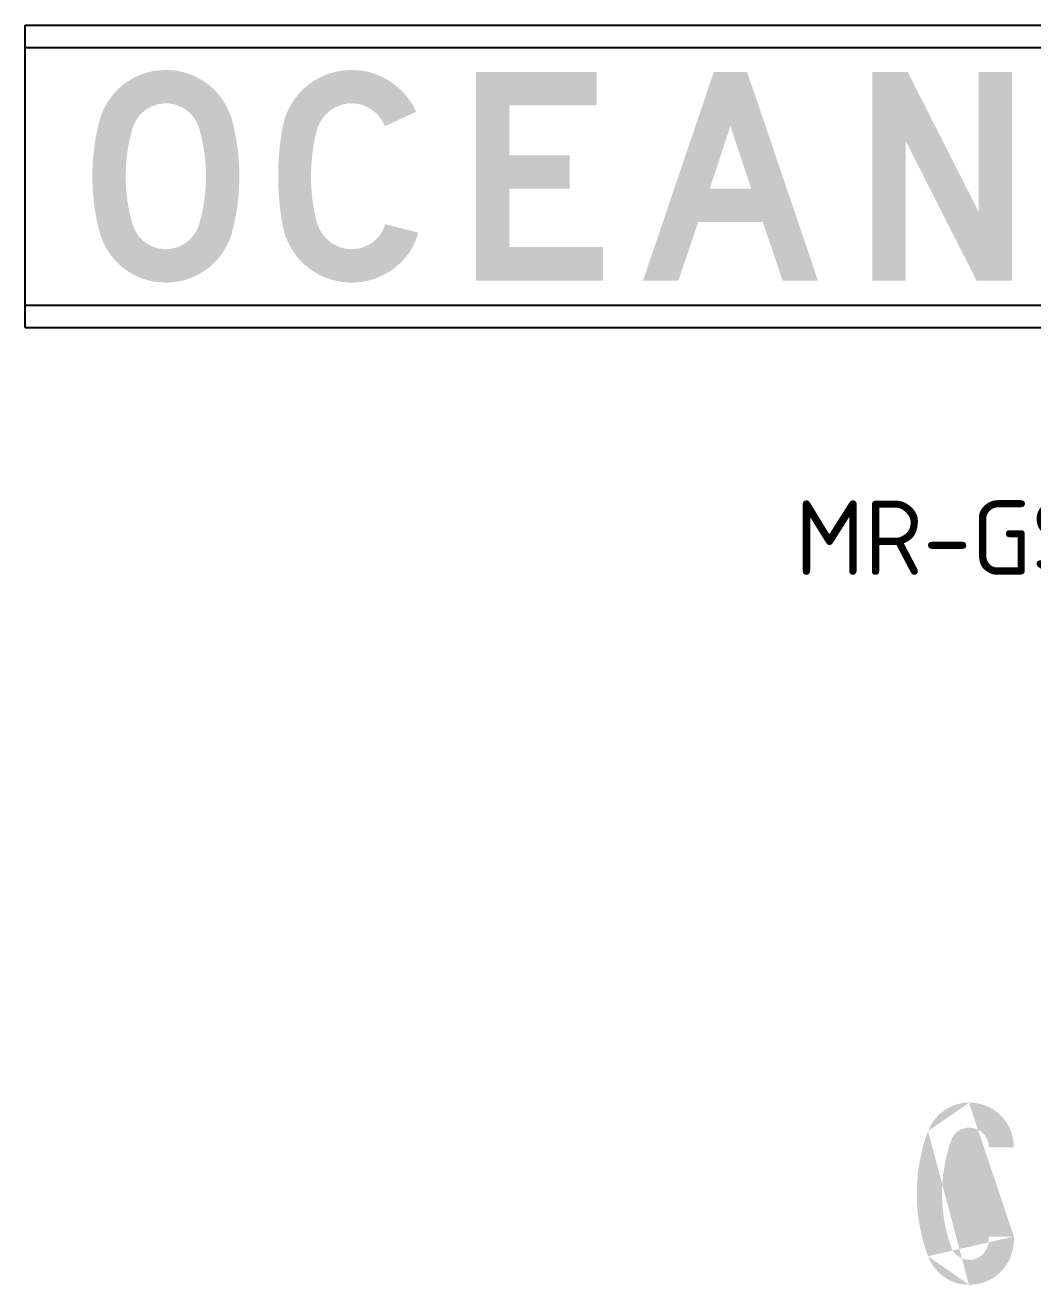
# Model space of a CAD drawing. Extents: x 78 to 205, y 184 to 269.
# Drawn here: x 77.7 to 145.4, y 184.5 to 269.1 of the extents above; entities that cross this region are included whole.
import ezdxf

# ---------------------------------------------------------------- set-up
doc = ezdxf.new("R2010")
doc.units = 0
doc.header["$LTSCALE"] = 12
doc.header["$MEASUREMENT"] = 0
doc.layers.add('L25', color=1, linetype='CONTINUOUS')
doc.layers.add('T50', color=7, linetype='CONTINUOUS')
doc.styles.add('ISO', font='ISO3098B')

msp = doc.modelspace()

# ---------------------------------------------------------------- hatches: boundary and pattern name
at = {"layer": 'L25'}
h = msp.add_hatch(color=256, dxfattribs=at)
h.paths.add_polyline_path([(87.139, 263.849), (87.029, 263.849), (86.923, 263.84), (86.817, 263.825), (86.711, 263.811), (86.605, 263.787), (86.503, 263.758), (86.402, 263.729), (86.301, 263.69), (86.2, 263.652), (86.104, 263.604), (86.012, 263.556), (85.916, 263.503), (85.829, 263.445), (85.742, 263.382), (85.656, 263.315), (85.574, 263.242), (85.497, 263.17), (85.424, 263.093), (85.352, 263.011), (85.285, 262.929), (85.222, 262.842), (85.164, 262.756), (85.106, 262.664), (85.058, 262.568), (85.01, 262.471), (84.967, 262.37), (84.933, 262.274), (84.899, 262.168), (84.836, 261.946), (84.779, 261.72), (84.726, 261.493), (84.677, 261.267), (84.629, 261.036), (84.591, 260.804), (84.557, 260.578), (84.528, 260.347), (84.499, 260.116), (84.48, 259.879), (84.465, 259.648), (84.451, 259.417), (84.446, 259.186), (84.441, 258.95), (84.446, 258.718), (84.451, 258.482), (84.465, 258.251), (84.48, 258.02), (84.499, 257.788), (84.528, 257.557), (84.557, 257.326), (84.591, 257.095), (84.629, 256.863), (84.677, 256.637), (84.726, 256.406), (84.779, 256.179), (84.836, 255.953), (84.899, 255.731), (84.933, 255.63), (84.967, 255.529), (85.01, 255.428), (85.058, 255.331), (85.106, 255.24), (85.164, 255.148), (85.222, 255.057), (85.285, 254.97), (85.352, 254.888), (85.424, 254.806), (85.497, 254.729), (85.574, 254.657), (85.656, 254.585), (85.742, 254.522), (85.829, 254.459), (85.916, 254.401), (86.012, 254.344), (86.104, 254.295), (86.2, 254.252), (86.301, 254.209), (86.402, 254.175), (86.503, 254.141), (86.605, 254.112), (86.711, 254.093), (86.817, 254.074), (86.923, 254.059), (87.029, 254.055), (87.139, 254.05), (87.245, 254.055), (87.351, 254.059), (87.457, 254.074), (87.563, 254.093), (87.669, 254.112), (87.771, 254.141), (87.872, 254.175), (87.973, 254.209), (88.074, 254.252), (88.17, 254.295), (88.267, 254.344), (88.358, 254.401), (88.45, 254.459), (88.537, 254.522), (88.619, 254.585), (88.7, 254.657), (88.778, 254.729), (88.85, 254.806), (88.922, 254.888), (88.99, 254.97), (89.052, 255.057), (89.11, 255.148), (89.168, 255.24), (89.216, 255.331), (89.264, 255.428), (89.307, 255.529), (89.346, 255.63), (89.375, 255.731), (89.438, 255.953), (89.495, 256.179), (89.548, 256.406), (89.601, 256.637), (89.645, 256.863), (89.683, 257.095), (89.717, 257.326), (89.751, 257.557), (89.775, 257.788), (89.794, 258.02), (89.813, 258.251), (89.823, 258.482), (89.833, 258.718), (89.833, 258.95), (89.833, 259.186), (89.823, 259.417), (89.813, 259.648), (89.794, 259.879), (89.775, 260.116), (89.751, 260.347), (89.717, 260.578), (89.683, 260.804), (89.645, 261.036), (89.601, 261.267), (89.548, 261.493), (89.495, 261.72), (89.438, 261.946), (89.375, 262.168), (89.346, 262.274), (89.307, 262.37), (89.264, 262.471), (89.216, 262.568), (89.168, 262.664), (89.11, 262.756), (89.052, 262.842), (88.99, 262.929), (88.922, 263.011), (88.85, 263.093), (88.778, 263.17), (88.7, 263.242), (88.619, 263.315), (88.537, 263.382), (88.45, 263.445), (88.358, 263.503), (88.267, 263.556), (88.17, 263.604), (88.074, 263.652), (87.973, 263.69), (87.872, 263.729), (87.771, 263.758), (87.669, 263.787), (87.563, 263.811), (87.457, 263.825), (87.351, 263.84), (87.245, 263.849)], flags=16)
h.paths.add_polyline_path([(87.139, 266.09), (86.99, 266.09), (86.846, 266.08), (86.701, 266.07), (86.556, 266.056), (86.412, 266.037), (86.267, 266.008), (86.123, 265.979), (85.983, 265.945), (85.843, 265.907), (85.704, 265.868), (85.564, 265.82), (85.429, 265.767), (85.294, 265.709), (85.159, 265.651), (85.029, 265.589), (84.899, 265.516), (84.774, 265.444), (84.649, 265.367), (84.528, 265.29), (84.408, 265.203), (84.292, 265.117), (84.181, 265.025), (84.07, 264.929), (83.96, 264.832), (83.858, 264.726), (83.757, 264.625), (83.656, 264.514), (83.565, 264.403), (83.473, 264.288), (83.386, 264.172), (83.304, 264.052), (83.222, 263.931), (83.15, 263.806), (83.078, 263.676), (83.01, 263.546), (82.948, 263.416), (82.89, 263.281), (82.832, 263.146), (82.784, 263.011), (82.736, 262.871), (82.697, 262.732), (82.659, 262.592), (82.596, 262.337), (82.538, 262.081), (82.485, 261.821), (82.437, 261.566), (82.389, 261.306), (82.35, 261.045), (82.317, 260.785), (82.288, 260.525), (82.259, 260.26), (82.24, 260), (82.22, 259.74), (82.211, 259.475), (82.201, 259.215), (82.201, 258.95), (82.201, 258.689), (82.211, 258.424), (82.22, 258.164), (82.24, 257.899), (82.259, 257.639), (82.288, 257.379), (82.317, 257.114), (82.35, 256.854), (82.389, 256.598), (82.437, 256.338), (82.485, 256.078), (82.538, 255.823), (82.596, 255.567), (82.659, 255.312), (82.697, 255.168), (82.736, 255.028), (82.784, 254.893), (82.832, 254.753), (82.89, 254.618), (82.948, 254.483), (83.01, 254.353), (83.078, 254.223), (83.15, 254.098), (83.222, 253.973), (83.304, 253.847), (83.386, 253.727), (83.473, 253.611), (83.565, 253.496), (83.656, 253.385), (83.757, 253.279), (83.858, 253.173), (83.96, 253.072), (84.07, 252.971), (84.181, 252.874), (84.292, 252.783), (84.408, 252.696), (84.528, 252.614), (84.649, 252.532), (84.774, 252.455), (84.899, 252.383), (85.029, 252.315), (85.159, 252.248), (85.294, 252.19), (85.429, 252.132), (85.564, 252.084), (85.704, 252.036), (85.843, 251.993), (85.983, 251.954), (86.123, 251.92), (86.267, 251.891), (86.412, 251.867), (86.556, 251.843), (86.701, 251.829), (86.846, 251.819), (86.99, 251.814), (87.139, 251.809), (87.284, 251.814), (87.429, 251.819), (87.573, 251.829), (87.718, 251.843), (87.862, 251.867), (88.007, 251.891), (88.151, 251.92), (88.291, 251.954), (88.435, 251.993), (88.575, 252.036), (88.71, 252.084), (88.845, 252.132), (88.98, 252.19), (89.115, 252.248), (89.245, 252.315), (89.375, 252.383), (89.5, 252.455), (89.625, 252.532), (89.746, 252.614), (89.866, 252.696), (89.982, 252.783), (90.098, 252.874), (90.208, 252.971), (90.314, 253.072), (90.42, 253.173), (90.522, 253.279), (90.618, 253.385), (90.71, 253.496), (90.801, 253.611), (90.888, 253.727), (90.97, 253.847), (91.052, 253.973), (91.124, 254.098), (91.196, 254.223), (91.264, 254.353), (91.326, 254.483), (91.384, 254.618), (91.442, 254.753), (91.49, 254.893), (91.538, 255.028), (91.577, 255.168), (91.615, 255.312), (91.678, 255.567), (91.736, 255.823), (91.789, 256.078), (91.842, 256.338), (91.885, 256.598), (91.924, 256.854), (91.957, 257.114), (91.991, 257.379), (92.015, 257.639), (92.034, 257.899), (92.054, 258.164), (92.063, 258.424), (92.073, 258.689), (92.073, 258.95), (92.073, 259.215), (92.063, 259.475), (92.054, 259.74), (92.034, 260), (92.015, 260.26), (91.991, 260.525), (91.957, 260.785), (91.924, 261.045), (91.885, 261.306), (91.842, 261.566), (91.789, 261.821), (91.736, 262.081), (91.678, 262.337), (91.615, 262.592), (91.577, 262.732), (91.538, 262.871), (91.49, 263.011), (91.442, 263.146), (91.384, 263.281), (91.326, 263.416), (91.264, 263.546), (91.196, 263.676), (91.124, 263.806), (91.052, 263.931), (90.97, 264.052), (90.888, 264.172), (90.801, 264.288), (90.71, 264.403), (90.618, 264.514), (90.522, 264.625), (90.42, 264.726), (90.314, 264.832), (90.208, 264.929), (90.098, 265.025), (89.982, 265.117), (89.866, 265.203), (89.746, 265.29), (89.625, 265.367), (89.5, 265.444), (89.375, 265.516), (89.245, 265.589), (89.115, 265.651), (88.98, 265.709), (88.845, 265.767), (88.71, 265.82), (88.575, 265.868), (88.435, 265.907), (88.291, 265.945), (88.151, 265.979), (88.007, 266.008), (87.862, 266.037), (87.718, 266.056), (87.573, 266.07), (87.429, 266.08), (87.284, 266.09)])
for points in [[(99.618, 266.09), (99.464, 266.09), (99.309, 266.08), (99.155, 266.066), (99.001, 266.051), (98.852, 266.027), (98.698, 266.003), (98.548, 265.969), (98.399, 265.931), (98.25, 265.892), (98.105, 265.844), (97.96, 265.791), (97.816, 265.738), (97.676, 265.675), (97.536, 265.608), (97.402, 265.54), (97.267, 265.468), (97.132, 265.386), (97.002, 265.304), (96.876, 265.218), (96.751, 265.126), (96.631, 265.03), (96.515, 264.933), (96.399, 264.832), (96.289, 264.721), (96.178, 264.611), (96.077, 264.5), (95.975, 264.379), (95.879, 264.259), (95.788, 264.138), (95.701, 264.008), (95.619, 263.878), (95.537, 263.748), (95.465, 263.613), (95.393, 263.474), (95.325, 263.334), (95.267, 263.194), (95.209, 263.05), (95.156, 262.905), (95.108, 262.761), (95.07, 262.611), (95.031, 262.462), (94.997, 262.312), (94.944, 262.023), (94.896, 261.73), (94.853, 261.44), (94.814, 261.151), (94.781, 260.857), (94.757, 260.564), (94.732, 260.27), (94.713, 259.981), (94.699, 259.687), (94.689, 259.393), (94.684, 259.099), (94.684, 258.805), (94.689, 258.511), (94.699, 258.217), (94.713, 257.923), (94.732, 257.629), (94.757, 257.336), (94.781, 257.042), (94.814, 256.753), (94.853, 256.459), (94.896, 256.17), (94.944, 255.881), (94.997, 255.591), (95.031, 255.442), (95.07, 255.288), (95.108, 255.143), (95.156, 254.994), (95.209, 254.85), (95.267, 254.705), (95.325, 254.565), (95.393, 254.426), (95.465, 254.286), (95.537, 254.151), (95.619, 254.021), (95.701, 253.891), (95.788, 253.766), (95.879, 253.64), (95.975, 253.52), (96.077, 253.404), (96.178, 253.289), (96.289, 253.178), (96.399, 253.072), (96.515, 252.966), (96.631, 252.869), (96.751, 252.773), (96.876, 252.681), (97.002, 252.595), (97.132, 252.513), (97.267, 252.436), (97.402, 252.359), (97.536, 252.291), (97.676, 252.224), (97.816, 252.166), (97.96, 252.108), (98.105, 252.06), (98.25, 252.012), (98.399, 251.968), (98.548, 251.93), (98.698, 251.901), (98.852, 251.872), (99.001, 251.848), (99.155, 251.834), (99.309, 251.819), (99.464, 251.814), (99.618, 251.809), (99.772, 251.814), (99.926, 251.819), (100.076, 251.834), (100.23, 251.848), (100.384, 251.872), (100.533, 251.901), (100.683, 251.93), (100.832, 251.968), (100.981, 252.012), (101.131, 252.06), (101.275, 252.108), (101.415, 252.166), (101.559, 252.224), (101.699, 252.291), (101.834, 252.359), (101.969, 252.436), (102.099, 252.513), (102.229, 252.595), (102.359, 252.681), (102.48, 252.773), (102.605, 252.869), (102.721, 252.966), (102.836, 253.072), (102.942, 253.173), (103.043, 253.274), (103.14, 253.385), (103.236, 253.496), (103.328, 253.611), (103.414, 253.727), (103.496, 253.847), (103.578, 253.968), (103.65, 254.093), (103.723, 254.223), (103.79, 254.353), (103.853, 254.483), (103.911, 254.618), (103.964, 254.753), (104.012, 254.893), (104.055, 255.028), (104.094, 255.172), (101.858, 255.731), (101.829, 255.63), (101.796, 255.534), (101.757, 255.437), (101.714, 255.341), (101.665, 255.249), (101.617, 255.158), (101.559, 255.071), (101.502, 254.984), (101.434, 254.903), (101.367, 254.825), (101.294, 254.748), (101.217, 254.676), (101.135, 254.604), (101.049, 254.536), (100.957, 254.469), (100.866, 254.411), (100.774, 254.353), (100.673, 254.305), (100.577, 254.257), (100.475, 254.214), (100.369, 254.175), (100.268, 254.146), (100.162, 254.117), (100.051, 254.093), (99.945, 254.074), (99.835, 254.064), (99.729, 254.055), (99.618, 254.05), (99.507, 254.055), (99.396, 254.064), (99.29, 254.074), (99.179, 254.093), (99.073, 254.117), (98.967, 254.146), (98.861, 254.175), (98.76, 254.214), (98.659, 254.257), (98.558, 254.305), (98.462, 254.353), (98.365, 254.411), (98.274, 254.469), (98.187, 254.536), (98.1, 254.604), (98.018, 254.676), (97.936, 254.748), (97.859, 254.83), (97.787, 254.917), (97.715, 255.004), (97.647, 255.095), (97.585, 255.187), (97.527, 255.283), (97.474, 255.38), (97.421, 255.481), (97.377, 255.582), (97.334, 255.688), (97.296, 255.794), (97.267, 255.9), (97.238, 256.011), (97.185, 256.252), (97.132, 256.492), (97.088, 256.738), (97.045, 256.979), (97.011, 257.225), (96.978, 257.47), (96.954, 257.716), (96.929, 257.962), (96.91, 258.208), (96.901, 258.458), (96.891, 258.704), (96.891, 258.95), (96.891, 259.195), (96.901, 259.446), (96.91, 259.692), (96.929, 259.937), (96.954, 260.183), (96.978, 260.429), (97.011, 260.674), (97.045, 260.92), (97.088, 261.166), (97.132, 261.407), (97.185, 261.648), (97.238, 261.889), (97.267, 261.999), (97.296, 262.105), (97.334, 262.211), (97.377, 262.317), (97.421, 262.418), (97.474, 262.52), (97.527, 262.621), (97.585, 262.712), (97.647, 262.809), (97.715, 262.895), (97.787, 262.987), (97.859, 263.069), (97.936, 263.151), (98.018, 263.228), (98.1, 263.3), (98.187, 263.368), (98.274, 263.43), (98.365, 263.488), (98.462, 263.546), (98.558, 263.599), (98.659, 263.642), (98.76, 263.686), (98.861, 263.724), (98.967, 263.758), (99.073, 263.787), (99.179, 263.806), (99.29, 263.825), (99.396, 263.84), (99.507, 263.845), (99.618, 263.849), (99.729, 263.845), (99.835, 263.84), (99.945, 263.825), (100.051, 263.806), (100.162, 263.787), (100.268, 263.758), (100.369, 263.724), (100.475, 263.686), (100.577, 263.642), (100.673, 263.599), (100.774, 263.546), (100.866, 263.488), (100.957, 263.43), (101.049, 263.368), (101.135, 263.3), (101.217, 263.228), (101.294, 263.151), (101.372, 263.069), (101.449, 262.982), (101.516, 262.895), (101.584, 262.804), (101.646, 262.708), (101.704, 262.611), (101.762, 262.515), (101.81, 262.414), (101.858, 262.312), (103.932, 263.28), (103.954, 263.291), (103.886, 263.435), (103.809, 263.575), (103.732, 263.714), (103.646, 263.849), (103.559, 263.984), (103.467, 264.114), (103.371, 264.24), (103.27, 264.365), (103.169, 264.485), (103.063, 264.606), (102.952, 264.721), (102.836, 264.832), (102.721, 264.933), (102.605, 265.03), (102.48, 265.126), (102.359, 265.218), (102.229, 265.304), (102.099, 265.386), (101.969, 265.468), (101.834, 265.54), (101.699, 265.608), (101.559, 265.675), (101.415, 265.738), (101.275, 265.791), (101.131, 265.844), (100.981, 265.892), (100.832, 265.931), (100.683, 265.969), (100.533, 266.003), (100.384, 266.027), (100.23, 266.051), (100.076, 266.066), (99.926, 266.08), (99.772, 266.09)], [(110.212, 258.111), (110.212, 254.189), (116.509, 254.189), (116.509, 251.949), (107.972, 251.949), (107.972, 265.95), (116.085, 265.95), (116.085, 263.71), (110.212, 263.71), (110.212, 260.352), (114.269, 260.352), (114.269, 258.111)], [(141.596, 251.949), (136.836, 261.33), (136.836, 251.949), (134.596, 251.949), (134.596, 265.95), (136.976, 265.95), (141.736, 256.57), (141.736, 265.95), (143.976, 265.95), (143.976, 251.949)]]:
    msp.add_hatch(color=256, dxfattribs=at).paths.add_polyline_path(points)
h = msp.add_hatch(color=256, dxfattribs=at)
h.paths.add_polyline_path([(121.568, 251.949), (119.193, 251.949), (123.948, 265.95), (126.189, 265.95), (130.944, 251.949), (128.569, 251.949), (127.239, 255.871), (122.898, 255.871)])
h.paths.add_polyline_path([(125.066, 262.312), (126.468, 258.111), (123.669, 258.111)], flags=16)
h = msp.add_hatch(color=256, dxfattribs=at)
h.paths.add_polyline_path([(144.106, 187.491), (144.091, 187.491)], flags=16)
edge = h.paths.add_edge_path()
edge.add_line((142.414, 187.724), (144.106, 187.724))
edge.add_line((144.106, 187.724), (144.106, 187.491))
edge.add_line((144.091, 187.286), (144.106, 187.491))
edge.add_line((144.091, 187.286), (144.077, 187.082))
edge.add_line((144.077, 187.082), (144.033, 186.878))
edge.add_line((144.033, 186.878), (143.989, 186.674))
edge.add_line((143.989, 186.674), (143.931, 186.484))
edge.add_line((143.931, 186.484), (143.858, 186.295))
edge.add_line((143.858, 186.295), (143.77, 186.105))
edge.add_line((143.77, 186.105), (143.668, 185.93))
edge.add_line((143.668, 185.93), (143.552, 185.755))
edge.add_line((143.552, 185.755), (143.435, 185.595))
edge.add_line((143.435, 185.595), (143.304, 185.434))
edge.add_line((143.304, 185.434), (143.158, 185.289))
edge.add_line((143.158, 185.289), (142.997, 185.157))
edge.add_line((142.997, 185.157), (142.837, 185.026))
edge.add_line((142.837, 185.026), (142.662, 184.924))
edge.add_line((142.662, 184.924), (142.487, 184.822))
edge.add_line((142.487, 184.822), (142.297, 184.734))
edge.add_line((142.297, 184.734), (142.108, 184.661))
edge.add_line((142.108, 184.661), (141.918, 184.603))
edge.add_line((141.918, 184.603), (141.714, 184.545))
edge.add_line((141.714, 184.545), (141.51, 184.516))
edge.add_line((141.51, 184.516), (141.306, 184.501))
edge.add_line((141.306, 184.501), (141.102, 184.486))
edge.add_line((141.102, 184.486), (140.897, 184.501))
edge.add_line((140.897, 184.501), (140.708, 184.516))
edge.add_line((140.708, 184.516), (140.504, 184.545))
edge.add_line((140.504, 184.545), (140.314, 184.589))
edge.add_line((140.314, 184.589), (140.124, 184.647))
edge.add_line((140.124, 184.647), (139.935, 184.72))
edge.add_line((139.935, 184.72), (139.76, 184.807))
edge.add_line((139.76, 184.807), (139.585, 184.909))
edge.add_line((139.585, 184.909), (139.424, 185.011))
edge.add_line((139.424, 185.011), (139.264, 185.128))
edge.add_line((139.264, 185.128), (139.104, 185.259))
edge.add_line((139.104, 185.259), (138.972, 185.405))
edge.add_line((138.972, 185.405), (138.841, 185.551))
edge.add_line((138.841, 185.551), (138.71, 185.711))
edge.add_line((138.71, 185.711), (138.608, 185.872))
edge.add_line((138.608, 185.872), (138.506, 186.047))
edge.add_line((138.506, 186.047), (138.418, 186.222))
edge.add_line((138.418, 186.222), (138.345, 186.411))
edge.add_line((138.345, 186.411), (138.199, 186.791))
edge.add_line((138.199, 186.791), (138.083, 187.184))
edge.add_line((138.083, 187.184), (137.966, 187.578))
edge.add_line((137.966, 187.578), (137.879, 187.972))
edge.add_line((137.879, 187.972), (137.791, 188.38))
edge.add_line((137.791, 188.38), (137.718, 188.774))
edge.add_line((137.718, 188.774), (137.66, 189.182))
edge.add_line((137.66, 189.182), (137.631, 189.591))
edge.add_line((137.631, 189.591), (137.602, 189.999))
edge.add_line((137.602, 189.999), (137.587, 190.407))
edge.add_line((137.587, 190.407), (137.587, 190.816))
edge.add_line((137.587, 190.816), (137.602, 191.224))
edge.add_line((137.602, 191.224), (137.631, 191.632))
edge.add_line((137.631, 191.632), (137.66, 192.041))
edge.add_line((137.66, 192.041), (137.718, 192.434))
edge.add_line((137.718, 192.434), (137.791, 192.843))
edge.add_line((137.791, 192.843), (137.879, 193.236))
edge.add_line((137.879, 193.236), (137.966, 193.645))
edge.add_line((137.966, 193.645), (138.083, 194.039))
edge.add_line((138.083, 194.039), (138.199, 194.418))
edge.add_line((138.199, 194.418), (138.345, 194.811))
edge.add_line((138.345, 194.811), (138.418, 194.986))
edge.add_line((138.418, 194.986), (138.506, 195.176))
edge.add_line((138.506, 195.176), (138.608, 195.336))
edge.add_line((138.608, 195.336), (138.71, 195.511))
edge.add_line((138.71, 195.511), (138.841, 195.672))
edge.add_line((138.841, 195.672), (138.972, 195.818))
edge.add_line((138.972, 195.818), (139.104, 195.949))
edge.add_line((139.104, 195.949), (139.264, 196.08))
edge.add_line((139.264, 196.08), (139.424, 196.197))
edge.add_line((139.424, 196.197), (139.585, 196.314))
edge.add_line((139.585, 196.314), (139.76, 196.401))
edge.add_line((139.76, 196.401), (139.935, 196.489))
edge.add_line((139.935, 196.489), (140.124, 196.561))
edge.add_line((140.124, 196.561), (140.314, 196.62))
edge.add_line((140.314, 196.62), (140.504, 196.664))
edge.add_line((140.504, 196.664), (140.708, 196.707))
edge.add_line((140.708, 196.707), (140.897, 196.722))
edge.add_line((140.897, 196.722), (141.102, 196.722))
edge.add_line((141.102, 196.722), (141.306, 196.722))
edge.add_line((141.306, 196.722), (141.51, 196.707))
edge.add_line((141.51, 196.707), (141.714, 196.664))
edge.add_line((141.714, 196.664), (141.918, 196.62))
edge.add_line((141.918, 196.62), (142.108, 196.561))
edge.add_line((142.108, 196.561), (142.297, 196.489))
edge.add_line((142.297, 196.489), (142.487, 196.401))
edge.add_line((142.487, 196.401), (142.662, 196.299))
edge.add_line((142.662, 196.299), (142.837, 196.182))
edge.add_line((142.837, 196.182), (142.997, 196.066))
edge.add_line((142.997, 196.066), (143.158, 195.92))
edge.add_line((143.158, 195.92), (143.304, 195.774))
edge.add_line((143.304, 195.774), (143.435, 195.628))
edge.add_line((143.435, 195.628), (143.552, 195.468))
edge.add_line((143.552, 195.468), (143.668, 195.293))
edge.add_line((143.668, 195.293), (143.77, 195.118))
edge.add_line((143.77, 195.118), (143.858, 194.928))
edge.add_line((143.858, 194.928), (143.931, 194.739))
edge.add_line((143.931, 194.739), (143.989, 194.534))
edge.add_line((143.989, 194.534), (144.033, 194.345))
edge.add_line((144.033, 194.345), (144.077, 194.141))
edge.add_line((144.077, 194.141), (144.091, 193.936))
edge.add_line((144.091, 193.936), (144.106, 193.732))
edge.add_line((144.106, 193.732), (142.414, 193.732))
edge.add_line((142.414, 193.732), (142.414, 193.864))
edge.add_line((142.414, 193.864), (142.399, 194.009))
edge.add_line((142.399, 194.009), (142.356, 194.141))
edge.add_line((142.356, 194.141), (142.312, 194.272))
edge.add_line((142.312, 194.272), (142.239, 194.389))
edge.add_line((142.239, 194.389), (142.166, 194.505))
edge.add_line((142.166, 194.505), (142.079, 194.607))
edge.add_line((142.079, 194.607), (141.991, 194.709))
edge.add_line((141.991, 194.709), (141.874, 194.797))
edge.add_line((141.874, 194.797), (141.758, 194.87))
edge.add_line((141.758, 194.87), (141.641, 194.943))
edge.add_line((141.641, 194.943), (141.51, 194.986))
edge.add_line((141.51, 194.986), (141.379, 195.016))
edge.add_line((141.379, 195.016), (141.233, 195.045))
edge.add_line((141.233, 195.045), (141.102, 195.045))
edge.add_line((141.102, 195.045), (140.97, 195.045))
edge.add_line((140.97, 195.045), (140.839, 195.016))
edge.add_line((140.839, 195.016), (140.722, 194.986))
edge.add_line((140.722, 194.986), (140.591, 194.943))
edge.add_line((140.591, 194.943), (140.474, 194.884))
edge.add_line((140.474, 194.884), (140.372, 194.811))
edge.add_line((140.372, 194.811), (140.27, 194.739))
edge.add_line((140.27, 194.739), (140.168, 194.651))
edge.add_line((140.168, 194.651), (140.095, 194.549))
edge.add_line((140.095, 194.549), (140.008, 194.447))
edge.add_line((140.008, 194.447), (139.949, 194.33))
edge.add_line((139.949, 194.33), (139.906, 194.214))
edge.add_line((139.906, 194.214), (139.774, 193.849))
edge.add_line((139.774, 193.849), (139.672, 193.47))
edge.add_line((139.672, 193.47), (139.57, 193.091))
edge.add_line((139.57, 193.091), (139.483, 192.726))
edge.add_line((139.483, 192.726), (139.424, 192.347))
edge.add_line((139.424, 192.347), (139.366, 191.953))
edge.add_line((139.366, 191.953), (139.322, 191.574))
edge.add_line((139.322, 191.574), (139.293, 191.195))
edge.add_line((139.293, 191.195), (139.279, 190.801))
edge.add_line((139.279, 190.801), (139.279, 190.422))
edge.add_line((139.279, 190.422), (139.293, 190.028))
edge.add_line((139.293, 190.028), (139.322, 189.649))
edge.add_line((139.322, 189.649), (139.366, 189.255))
edge.add_line((139.366, 189.255), (139.424, 188.876))
edge.add_line((139.424, 188.876), (139.483, 188.497))
edge.add_line((139.483, 188.497), (139.57, 188.118))
edge.add_line((139.57, 188.118), (139.672, 187.739))
edge.add_line((139.672, 187.739), (139.774, 187.374))
edge.add_line((139.774, 187.374), (139.906, 187.009))
edge.add_line((139.906, 187.009), (139.949, 186.893))
edge.add_line((139.949, 186.893), (140.008, 186.776))
edge.add_line((140.008, 186.776), (140.095, 186.674))
edge.add_line((140.095, 186.674), (140.168, 186.572))
edge.add_line((140.168, 186.572), (140.27, 186.484))
edge.add_line((140.27, 186.484), (140.372, 186.397))
edge.add_line((140.372, 186.397), (140.474, 186.324))
edge.add_line((140.474, 186.324), (140.591, 186.28))
edge.add_line((140.591, 186.28), (140.722, 186.222))
edge.add_line((140.722, 186.222), (140.839, 186.193))
edge.add_line((140.839, 186.193), (140.97, 186.178))
edge.add_line((140.97, 186.178), (141.102, 186.164))
edge.add_line((141.102, 186.164), (141.233, 186.178))
edge.add_line((141.233, 186.178), (141.379, 186.193))
edge.add_line((141.379, 186.193), (141.51, 186.236))
edge.add_line((141.51, 186.236), (141.641, 186.28))
edge.add_line((141.641, 186.28), (141.758, 186.339))
edge.add_line((141.758, 186.339), (141.874, 186.426))
edge.add_line((141.874, 186.426), (141.991, 186.499))
edge.add_line((141.991, 186.499), (142.079, 186.601))
edge.add_line((142.079, 186.601), (142.166, 186.718))
edge.add_line((142.166, 186.718), (142.239, 186.834))
edge.add_line((142.239, 186.834), (142.312, 186.951))
edge.add_line((142.312, 186.951), (142.356, 187.082))
edge.add_line((142.356, 187.082), (142.399, 187.214))
edge.add_line((142.399, 187.214), (142.414, 187.345))
edge.add_line((142.414, 187.345), (142.414, 187.491))
edge.add_line((142.414, 187.491), (142.414, 187.724))
edge = h.paths.add_edge_path(flags=16)
edge.add_line((138.345, 186.411), (138.331, 186.411))
edge.add_line((141.102, 184.486), (141.087, 184.486))
edge.add_line((138.345, 194.811), (138.331, 194.811))
edge.add_line((141.102, 196.722), (141.087, 196.722))
edge.add_line((144.106, 187.724), (144.091, 187.724))
h = msp.add_hatch(color=256, dxfattribs=at)
h.paths.add_polyline_path([(144.106, 187.491), (144.091, 187.491)], flags=16)
edge = h.paths.add_edge_path()
edge.add_line((142.414, 187.724), (144.106, 187.724))
edge.add_line((144.106, 187.724), (144.106, 187.491))
edge.add_line((144.091, 187.286), (144.106, 187.491))
edge.add_line((144.091, 187.286), (144.077, 187.082))
edge.add_line((144.077, 187.082), (144.033, 186.878))
edge.add_line((144.033, 186.878), (143.989, 186.674))
edge.add_line((143.989, 186.674), (143.931, 186.484))
edge.add_line((143.931, 186.484), (143.858, 186.295))
edge.add_line((143.858, 186.295), (143.77, 186.105))
edge.add_line((143.77, 186.105), (143.668, 185.93))
edge.add_line((143.668, 185.93), (143.552, 185.755))
edge.add_line((143.552, 185.755), (143.435, 185.595))
edge.add_line((143.435, 185.595), (143.304, 185.434))
edge.add_line((143.304, 185.434), (143.158, 185.289))
edge.add_line((143.158, 185.289), (142.997, 185.157))
edge.add_line((142.997, 185.157), (142.837, 185.026))
edge.add_line((142.837, 185.026), (142.662, 184.924))
edge.add_line((142.662, 184.924), (142.487, 184.822))
edge.add_line((142.487, 184.822), (142.297, 184.734))
edge.add_line((142.297, 184.734), (142.108, 184.661))
edge.add_line((142.108, 184.661), (141.918, 184.603))
edge.add_line((141.918, 184.603), (141.714, 184.545))
edge.add_line((141.714, 184.545), (141.51, 184.516))
edge.add_line((141.51, 184.516), (141.306, 184.501))
edge.add_line((141.306, 184.501), (141.102, 184.486))
edge.add_line((141.102, 184.486), (140.897, 184.501))
edge.add_line((140.897, 184.501), (140.708, 184.516))
edge.add_line((140.708, 184.516), (140.504, 184.545))
edge.add_line((140.504, 184.545), (140.314, 184.589))
edge.add_line((140.314, 184.589), (140.124, 184.647))
edge.add_line((140.124, 184.647), (139.935, 184.72))
edge.add_line((139.935, 184.72), (139.76, 184.807))
edge.add_line((139.76, 184.807), (139.585, 184.909))
edge.add_line((139.585, 184.909), (139.424, 185.011))
edge.add_line((139.424, 185.011), (139.264, 185.128))
edge.add_line((139.264, 185.128), (139.104, 185.259))
edge.add_line((139.104, 185.259), (138.972, 185.405))
edge.add_line((138.972, 185.405), (138.841, 185.551))
edge.add_line((138.841, 185.551), (138.71, 185.711))
edge.add_line((138.71, 185.711), (138.608, 185.872))
edge.add_line((138.608, 185.872), (138.506, 186.047))
edge.add_line((138.506, 186.047), (138.418, 186.222))
edge.add_line((138.418, 186.222), (138.345, 186.411))
edge.add_line((138.345, 186.411), (138.199, 186.791))
edge.add_line((138.199, 186.791), (138.083, 187.184))
edge.add_line((138.083, 187.184), (137.966, 187.578))
edge.add_line((137.966, 187.578), (137.879, 187.972))
edge.add_line((137.879, 187.972), (137.791, 188.38))
edge.add_line((137.791, 188.38), (137.718, 188.774))
edge.add_line((137.718, 188.774), (137.66, 189.182))
edge.add_line((137.66, 189.182), (137.631, 189.591))
edge.add_line((137.631, 189.591), (137.602, 189.999))
edge.add_line((137.602, 189.999), (137.587, 190.407))
edge.add_line((137.587, 190.407), (137.587, 190.816))
edge.add_line((137.587, 190.816), (137.602, 191.224))
edge.add_line((137.602, 191.224), (137.631, 191.632))
edge.add_line((137.631, 191.632), (137.66, 192.041))
edge.add_line((137.66, 192.041), (137.718, 192.434))
edge.add_line((137.718, 192.434), (137.791, 192.843))
edge.add_line((137.791, 192.843), (137.879, 193.236))
edge.add_line((137.879, 193.236), (137.966, 193.645))
edge.add_line((137.966, 193.645), (138.083, 194.039))
edge.add_line((138.083, 194.039), (138.199, 194.418))
edge.add_line((138.199, 194.418), (138.345, 194.811))
edge.add_line((138.345, 194.811), (138.418, 194.986))
edge.add_line((138.418, 194.986), (138.506, 195.176))
edge.add_line((138.506, 195.176), (138.608, 195.336))
edge.add_line((138.608, 195.336), (138.71, 195.511))
edge.add_line((138.71, 195.511), (138.841, 195.672))
edge.add_line((138.841, 195.672), (138.972, 195.818))
edge.add_line((138.972, 195.818), (139.104, 195.949))
edge.add_line((139.104, 195.949), (139.264, 196.08))
edge.add_line((139.264, 196.08), (139.424, 196.197))
edge.add_line((139.424, 196.197), (139.585, 196.314))
edge.add_line((139.585, 196.314), (139.76, 196.401))
edge.add_line((139.76, 196.401), (139.935, 196.489))
edge.add_line((139.935, 196.489), (140.124, 196.561))
edge.add_line((140.124, 196.561), (140.314, 196.62))
edge.add_line((140.314, 196.62), (140.504, 196.664))
edge.add_line((140.504, 196.664), (140.708, 196.707))
edge.add_line((140.708, 196.707), (140.897, 196.722))
edge.add_line((140.897, 196.722), (141.102, 196.722))
edge.add_line((141.102, 196.722), (141.306, 196.722))
edge.add_line((141.306, 196.722), (141.51, 196.707))
edge.add_line((141.51, 196.707), (141.714, 196.664))
edge.add_line((141.714, 196.664), (141.918, 196.62))
edge.add_line((141.918, 196.62), (142.108, 196.561))
edge.add_line((142.108, 196.561), (142.297, 196.489))
edge.add_line((142.297, 196.489), (142.487, 196.401))
edge.add_line((142.487, 196.401), (142.662, 196.299))
edge.add_line((142.662, 196.299), (142.837, 196.182))
edge.add_line((142.837, 196.182), (142.997, 196.066))
edge.add_line((142.997, 196.066), (143.158, 195.92))
edge.add_line((143.158, 195.92), (143.304, 195.774))
edge.add_line((143.304, 195.774), (143.435, 195.628))
edge.add_line((143.435, 195.628), (143.552, 195.468))
edge.add_line((143.552, 195.468), (143.668, 195.293))
edge.add_line((143.668, 195.293), (143.77, 195.118))
edge.add_line((143.77, 195.118), (143.858, 194.928))
edge.add_line((143.858, 194.928), (143.931, 194.739))
edge.add_line((143.931, 194.739), (143.989, 194.534))
edge.add_line((143.989, 194.534), (144.033, 194.345))
edge.add_line((144.033, 194.345), (144.077, 194.141))
edge.add_line((144.077, 194.141), (144.091, 193.936))
edge.add_line((144.091, 193.936), (144.106, 193.732))
edge.add_line((144.106, 193.732), (142.414, 193.732))
edge.add_line((142.414, 193.732), (142.414, 193.864))
edge.add_line((142.414, 193.864), (142.399, 194.009))
edge.add_line((142.399, 194.009), (142.356, 194.141))
edge.add_line((142.356, 194.141), (142.312, 194.272))
edge.add_line((142.312, 194.272), (142.239, 194.389))
edge.add_line((142.239, 194.389), (142.166, 194.505))
edge.add_line((142.166, 194.505), (142.079, 194.607))
edge.add_line((142.079, 194.607), (141.991, 194.709))
edge.add_line((141.991, 194.709), (141.874, 194.797))
edge.add_line((141.874, 194.797), (141.758, 194.87))
edge.add_line((141.758, 194.87), (141.641, 194.943))
edge.add_line((141.641, 194.943), (141.51, 194.986))
edge.add_line((141.51, 194.986), (141.379, 195.016))
edge.add_line((141.379, 195.016), (141.233, 195.045))
edge.add_line((141.233, 195.045), (141.102, 195.045))
edge.add_line((141.102, 195.045), (140.97, 195.045))
edge.add_line((140.97, 195.045), (140.839, 195.016))
edge.add_line((140.839, 195.016), (140.722, 194.986))
edge.add_line((140.722, 194.986), (140.591, 194.943))
edge.add_line((140.591, 194.943), (140.474, 194.884))
edge.add_line((140.474, 194.884), (140.372, 194.811))
edge.add_line((140.372, 194.811), (140.27, 194.739))
edge.add_line((140.27, 194.739), (140.168, 194.651))
edge.add_line((140.168, 194.651), (140.095, 194.549))
edge.add_line((140.095, 194.549), (140.008, 194.447))
edge.add_line((140.008, 194.447), (139.949, 194.33))
edge.add_line((139.949, 194.33), (139.906, 194.214))
edge.add_line((139.906, 194.214), (139.774, 193.849))
edge.add_line((139.774, 193.849), (139.672, 193.47))
edge.add_line((139.672, 193.47), (139.57, 193.091))
edge.add_line((139.57, 193.091), (139.483, 192.726))
edge.add_line((139.483, 192.726), (139.424, 192.347))
edge.add_line((139.424, 192.347), (139.366, 191.953))
edge.add_line((139.366, 191.953), (139.322, 191.574))
edge.add_line((139.322, 191.574), (139.293, 191.195))
edge.add_line((139.293, 191.195), (139.279, 190.801))
edge.add_line((139.279, 190.801), (139.279, 190.422))
edge.add_line((139.279, 190.422), (139.293, 190.028))
edge.add_line((139.293, 190.028), (139.322, 189.649))
edge.add_line((139.322, 189.649), (139.366, 189.255))
edge.add_line((139.366, 189.255), (139.424, 188.876))
edge.add_line((139.424, 188.876), (139.483, 188.497))
edge.add_line((139.483, 188.497), (139.57, 188.118))
edge.add_line((139.57, 188.118), (139.672, 187.739))
edge.add_line((139.672, 187.739), (139.774, 187.374))
edge.add_line((139.774, 187.374), (139.906, 187.009))
edge.add_line((139.906, 187.009), (139.949, 186.893))
edge.add_line((139.949, 186.893), (140.008, 186.776))
edge.add_line((140.008, 186.776), (140.095, 186.674))
edge.add_line((140.095, 186.674), (140.168, 186.572))
edge.add_line((140.168, 186.572), (140.27, 186.484))
edge.add_line((140.27, 186.484), (140.372, 186.397))
edge.add_line((140.372, 186.397), (140.474, 186.324))
edge.add_line((140.474, 186.324), (140.591, 186.28))
edge.add_line((140.591, 186.28), (140.722, 186.222))
edge.add_line((140.722, 186.222), (140.839, 186.193))
edge.add_line((140.839, 186.193), (140.97, 186.178))
edge.add_line((140.97, 186.178), (141.102, 186.164))
edge.add_line((141.102, 186.164), (141.233, 186.178))
edge.add_line((141.233, 186.178), (141.379, 186.193))
edge.add_line((141.379, 186.193), (141.51, 186.236))
edge.add_line((141.51, 186.236), (141.641, 186.28))
edge.add_line((141.641, 186.28), (141.758, 186.339))
edge.add_line((141.758, 186.339), (141.874, 186.426))
edge.add_line((141.874, 186.426), (141.991, 186.499))
edge.add_line((141.991, 186.499), (142.079, 186.601))
edge.add_line((142.079, 186.601), (142.166, 186.718))
edge.add_line((142.166, 186.718), (142.239, 186.834))
edge.add_line((142.239, 186.834), (142.312, 186.951))
edge.add_line((142.312, 186.951), (142.356, 187.082))
edge.add_line((142.356, 187.082), (142.399, 187.214))
edge.add_line((142.399, 187.214), (142.414, 187.345))
edge.add_line((142.414, 187.345), (142.414, 187.491))
edge.add_line((142.414, 187.491), (142.414, 187.724))
edge = h.paths.add_edge_path(flags=16)
edge.add_line((138.345, 186.411), (138.331, 186.411))
edge.add_line((141.102, 184.486), (141.087, 184.486))
edge.add_line((138.345, 194.811), (138.331, 194.811))
edge.add_line((141.102, 196.722), (141.087, 196.722))
edge.add_line((144.106, 187.724), (144.091, 187.724))

# ---------------------------------------------------------------- linework, layer by layer
for p, q in [((77.689, 269.1), (204.886, 269.1)), ((77.689, 248.8), (77.689, 269.1)), ((77.689, 267.6), (204.886, 267.6)), ((99.618, 263.849), (99.613, 263.849)), ((77.689, 250.3), (204.886, 250.3)), ((77.689, 248.8), (204.886, 248.8))]:
    msp.add_line(p, q, dxfattribs=at)

# ---------------------------------------------------------------- texts
at = {"layer": 'T50', "style": 'ISO'}
msp.add_text('MR-GS-4B', height=5, dxfattribs=at).set_placement((129.407, 232.178))

doc.saveas('drawing.dxf')
